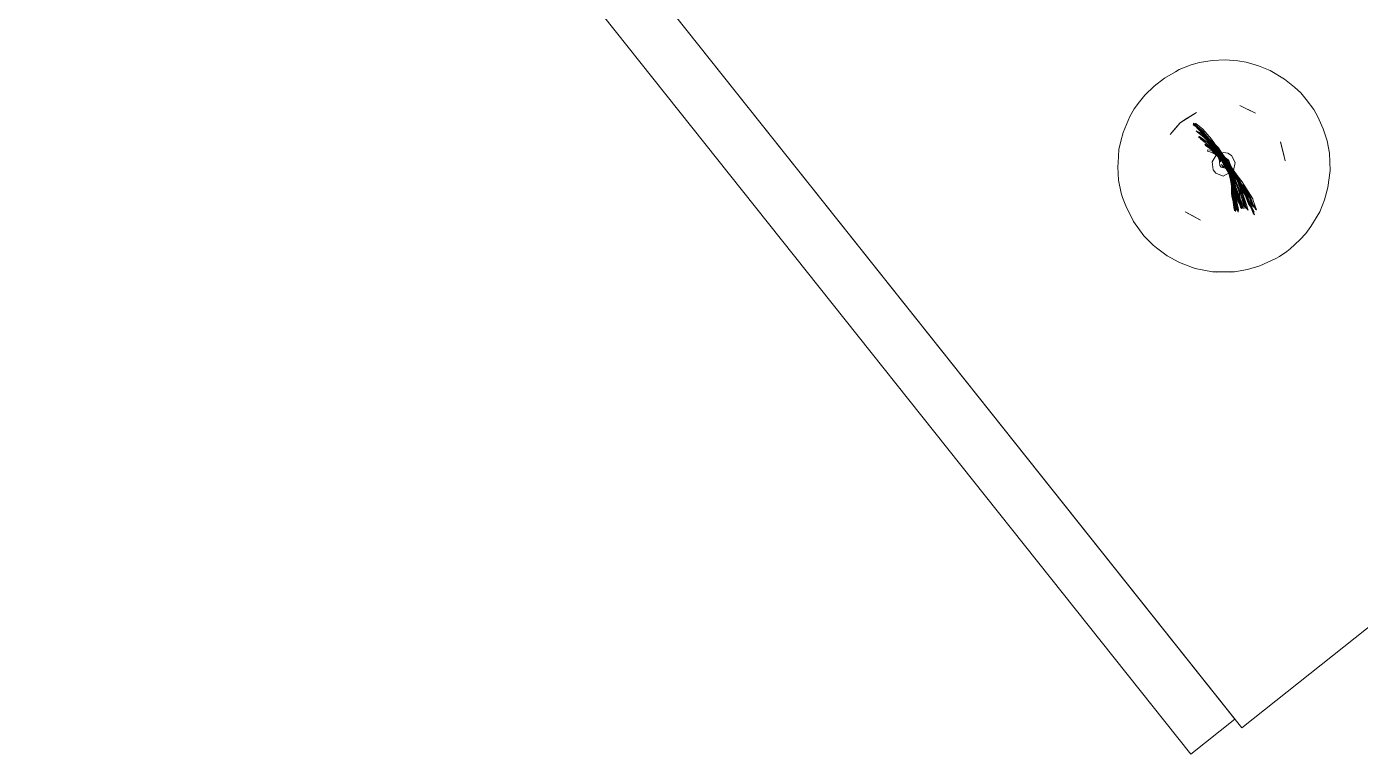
# Model space of a CAD drawing. Header units: millimetres. Extents: x 0 to 57242, y -59538 to 11130.
# Drawn here: x 16650.2 to 17004.8, y -1199.5 to -1006.1 of the extents above; entities that cross this region are included whole.
import ezdxf

# ---------------------------------------------------------------- set-up
doc = ezdxf.new("R2010")
doc.units = ezdxf.units.MM
doc.layers.add('G-IMPT', color=8, linetype='Continuous', lineweight=9)
doc.layers.add('I-FURN', color=30, linetype='Continuous', lineweight=9)

# ---------------------------------------------------------------- blocks, each defined once
blk = doc.blocks.new('LR1579_PANEL_TV_019_CH - LR1579_PANEL_TV_019_CH-837093-Level 0')
at = {"layer": 'G-IMPT'}
for p, q in [((872.18, -218.74), (867.96, -220.31)), ((872.18, -218.74), (875.47, -218)), ((877.69, -217.66), (875.47, -218)), ((877.69, -217.66), (879.93, -217.64)), ((879.93, -217.64), (883.32, -217.72)), ((883.32, -217.72), (885.56, -218.05)), ((888.83, -218.95), (885.56, -218.05)), ((888.83, -218.95), (892.01, -220.1)), ((865.04, -221.99), (862.26, -223.92)), ((865.04, -221.99), (867.96, -220.31)), ((895, -221.71), (892.01, -220.1)), ((895, -221.71), (898.66, -224.39)), ((860.61, -225.47), (858.27, -227.93)), ((860.61, -225.47), (862.26, -223.92)), ((898.66, -224.39), (901.84, -227.65)), ((856.28, -230.68), (858.27, -227.93)), ((874.39, -230.45), (870.25, -232.43)), ((874.39, -230.45), (872.03, -231.53)), ((884.55, -230.01), (887.12, -231.16)), ((884.55, -230.01), (889.25, -232.13)), ((901.84, -227.65), (903.88, -230.4)), ((905.57, -233.39), (903.88, -230.4)), ((854.64, -233.67), (853.75, -235.78)), ((856.28, -230.68), (854.64, -233.67)), ((872.03, -231.53), (870.25, -232.43)), ((887.12, -231.16), (889.25, -232.13)), ((907.19, -237.68), (905.57, -233.39)), ((852.74, -239.05), (853.75, -235.78)), ((852.58, -240.17), (852.12, -243.57)), ((852.58, -240.17), (852.74, -239.05)), ((907.19, -237.68), (907.8, -239.91)), ((907.8, -239.91), (908.14, -242.18)), ((851.99, -247.04), (852.12, -243.57)), ((863.93, -247.71), (864.47, -242.58)), ((864.04, -245.99), (864.47, -242.58)), ((868.39, -244.52), (866.26, -244.96)), ((866.59, -244.61), (866.57, -244.8)), ((866.7, -244.56), (866.59, -244.61)), ((866.59, -244.61), (867.31, -244.77)), ((866.59, -244.61), (867.33, -244.8)), ((869, -244.01), (866.7, -244.56)), ((868.39, -244.52), (867.3, -244.96)), ((869.8, -244.34), (867.33, -244.8)), ((868.39, -244.52), (869.05, -244.44)), ((868.39, -244.52), (872.13, -244.68)), ((868.67, -244.54), (869.8, -244.34)), ((872.73, -244.56), (868.67, -244.54)), ((869, -244.01), (872.57, -243.91)), ((869.05, -244.44), (873.49, -244.31)), ((869.18, -245.28), (871.48, -244.4)), ((872.61, -244.48), (870, -245.16)), ((870.67, -245.14), (871.86, -244.63)), ((871.09, -244.78), (871.25, -244.59)), ((871.25, -244.59), (872.34, -244.47)), ((871.31, -244.98), (875.61, -244.58)), ((871.32, -244.68), (872.81, -244.28)), ((871.47, -244.91), (872.42, -244.56)), ((871.48, -244.4), (872.42, -244.27)), ((871.52, -244.83), (872.61, -244.48)), ((873.22, -244.32), (871.86, -244.63)), ((873.54, -244.14), (872.34, -244.47)), ((874.04, -244.45), (872.37, -244.86)), ((872.37, -244.86), (872.42, -244.56)), ((875.51, -243.89), (872.42, -244.27)), ((876.37, -244.62), (872.43, -244.8)), ((873.6, -243.93), (872.57, -243.91)), ((875.02, -244.79), (872.65, -244.47)), ((872.65, -244.47), (874.65, -244.8)), ((872.73, -244.56), (875.02, -244.79)), ((873.1, -244.22), (872.81, -244.28)), ((872.85, -245.24), (874.81, -244.67)), ((874.04, -244.45), (873.07, -245.15)), ((876.59, -244.63), (873.07, -244.73)), ((876.24, -243.97), (873.1, -244.22)), ((873.22, -244.32), (873.54, -244.25)), ((874.04, -244.45), (873.29, -244.56)), ((877.3, -244.68), (873.29, -244.56)), ((873.3, -245.08), (877.85, -244.37)), ((873.49, -244.31), (876.91, -244.67)), ((876.78, -243.95), (873.54, -244.14)), ((873.54, -244.25), (876.99, -244.07)), ((873.6, -243.93), (874.78, -244.09)), ((876.31, -244.37), (873.79, -244.13)), ((873.79, -244.13), (875.98, -244.31)), ((878.32, -244.51), (874.04, -244.45)), ((877.9, -244.35), (874.78, -244.09)), ((878.21, -244.45), (874.81, -244.67)), ((874.99, -244.93), (878.73, -244.65)), ((877.78, -244.61), (875.23, -244.58)), ((875.23, -244.58), (876.91, -244.67)), ((875.41, -244.12), (875.62, -244.04)), ((875.41, -244.12), (875.47, -244.29)), ((875.47, -244.29), (876.89, -244.55)), ((875.51, -243.89), (877.75, -244.11)), ((876.56, -244.44), (875.58, -244.22)), ((875.61, -244.58), (877.83, -244.88)), ((876.89, -244.55), (875.62, -244.04)), ((877, -244.24), (875.62, -244.04)), ((875.62, -244.04), (876.25, -244.16)), ((876.31, -244.37), (875.98, -244.31)), ((876.02, -244.33), (877.27, -244.3)), ((876.02, -244.33), (878.25, -244.49)), ((876.65, -244.22), (876.06, -244.18)), ((876.94, -244.47), (876.06, -244.18)), ((876.94, -244.47), (876.06, -244.18)), ((876.55, -244.2), (876.06, -244.18)), ((876.2, -244.76), (878.73, -244.58)), ((877.62, -244.11), (876.24, -243.97)), ((876.37, -244.62), (878.2, -244.93)), ((877.27, -244.14), (876.55, -244.2)), ((876.65, -244.22), (876.55, -244.2)), ((876.94, -244.47), (876.55, -244.2)), ((877.49, -244.33), (876.56, -244.44)), ((876.59, -244.63), (878.12, -244.92)), ((876.63, -245.53), (877.36, -243.51)), ((876.65, -244.22), (877.61, -244.49)), ((876.65, -244.22), (877.12, -244.39)), ((878.36, -244.23), (876.78, -243.95)), ((877.85, -244.37), (876.83, -244.11)), ((876.83, -244.11), (878.69, -244.69)), ((877.49, -244.33), (876.88, -244.39)), ((876.88, -244.39), (878.09, -244.54)), ((876.89, -244.55), (877, -244.24)), ((876.89, -244.55), (879.76, -244.97)), ((876.91, -244.31), (877.9, -244.28)), ((876.91, -244.31), (877.53, -244.55)), ((877.65, -244.59), (876.94, -244.47)), ((876.94, -244.47), (877.92, -244.69)), ((876.94, -244.47), (877.92, -244.69)), ((878.2, -244.22), (876.99, -244.07)), ((878.25, -244.15), (877, -244.24)), ((880.07, -244.67), (877.04, -245.09)), ((878.33, -244.31), (877.11, -244.48)), ((877.11, -244.48), (877.83, -244.54)), ((877.27, -244.14), (878.14, -244.29)), ((878.25, -244.49), (877.27, -244.3)), ((877.3, -244.68), (878.57, -245.01)), ((877.36, -243.51), (878.2, -242.81)), ((878.38, -244.46), (877.37, -244.19)), ((878.33, -244.31), (877.41, -244.4)), ((878.38, -244.46), (877.41, -244.4)), ((878.09, -244.54), (877.41, -244.4)), ((877.41, -244.4), (877.83, -244.54)), ((877.49, -244.33), (878.38, -244.46)), ((878.31, -244.77), (877.53, -244.55)), ((878.14, -244.29), (877.61, -244.49)), ((879.17, -244.31), (877.61, -244.49)), ((878.69, -244.32), (877.61, -244.49)), ((878.45, -244.12), (877.62, -244.11)), ((877.65, -244.59), (878.14, -244.29)), ((877.65, -244.59), (878.33, -244.31)), ((878.93, -244.64), (877.65, -244.59)), ((877.75, -244.11), (878.8, -244.05)), ((878.91, -244.26), (877.78, -244.61)), ((878.33, -244.31), (877.83, -244.54)), ((878.33, -244.31), (877.83, -244.54)), ((879.26, -244.83), (877.83, -244.54)), ((879.86, -244.73), (877.83, -244.54)), ((877.85, -244.37), (878.91, -244.32)), ((877.85, -244.37), (878.69, -244.69)), ((877.9, -244.35), (879.42, -243.93)), ((877.9, -244.28), (878.69, -244.32)), ((877.92, -244.69), (878.5, -244.18)), ((879.17, -244.31), (877.92, -244.69)), ((878.38, -244.46), (877.92, -244.69)), ((877.98, -244.68), (879.44, -244.4)), ((877.98, -244.68), (879.4, -244.54)), ((879.58, -243.85), (878.11, -244.27)), ((879.12, -243.95), (878.11, -244.27)), ((878.93, -244.64), (878.14, -244.29)), ((879.17, -244.31), (878.14, -244.29)), ((878.14, -244.29), (878.92, -244.72)), ((878.14, -244.29), (879.29, -244.59)), ((878.14, -244.29), (878.69, -244.32)), ((878.14, -244.29), (881.2, -245.52)), ((878.14, -244.29), (878.33, -244.31)), ((880.34, -245.35), (878.14, -244.64)), ((878.14, -244.64), (879.76, -244.97)), ((878.2, -242.81), (879.22, -242.44)), ((878.69, -244.2), (878.2, -244.22)), ((879.65, -244.39), (878.21, -244.45)), ((880.64, -244.82), (878.25, -244.15)), ((878.25, -244.49), (878.82, -244.37)), ((878.91, -244.84), (878.25, -244.49)), ((878.31, -244.77), (879.29, -244.59)), ((878.32, -244.51), (879.4, -244.54)), ((878.32, -244.51), (879.14, -244.64)), ((878.33, -244.31), (879.86, -244.73)), ((878.33, -244.31), (880.46, -244.86)), ((879.74, -244.05), (878.36, -244.23)), ((880.18, -244.73), (878.38, -244.46)), ((878.38, -244.46), (880.46, -244.86)), ((879.58, -243.85), (878.45, -244.12)), ((879.17, -244.31), (878.5, -244.18)), ((879.57, -244.12), (878.51, -244.58)), ((878.51, -244.58), (878.55, -245.53)), ((878.54, -244.81), (879.44, -244.4)), ((878.58, -244.8), (878.79, -244.25)), ((878.65, -244.58), (878.58, -244.8)), ((879.42, -243.93), (878.62, -244.57)), ((879.12, -243.95), (878.62, -244.57)), ((878.65, -244.58), (878.76, -245.03)), ((879.74, -244.05), (878.66, -244.37)), ((878.66, -244.37), (878.94, -244.94)), ((880.04, -244.94), (878.67, -244.53)), ((878.69, -244.2), (879.46, -244)), ((879.4, -244.24), (878.69, -244.69)), ((879.17, -244.46), (878.69, -244.32)), ((879.03, -244.44), (878.69, -244.69)), ((878.7, -244.9), (878.77, -244.43)), ((878.71, -244.79), (879.12, -243.95)), ((878.71, -244.79), (878.77, -244.43)), ((878.73, -244.58), (879.91, -244.51)), ((878.73, -244.65), (879.6, -244.98)), ((879.58, -243.85), (878.79, -244.25)), ((879.58, -243.85), (878.8, -244.05)), ((878.81, -245.02), (879.14, -244.64)), ((878.91, -244.84), (878.82, -244.37)), ((879.57, -244.12), (878.91, -244.26)), ((879.4, -244.24), (878.91, -244.32)), ((879.03, -244.44), (878.91, -244.97)), ((879.58, -243.83), (879.12, -243.95)), ((879.4, -244.54), (879.14, -244.64)), ((879.19, -245.06), (879.14, -244.64)), ((881.07, -245.08), (879.17, -244.31)), ((881.07, -245.08), (879.17, -244.31)), ((879.17, -244.31), (880.54, -245.08)), ((879.17, -244.31), (880.03, -244.91)), ((880.86, -245.17), (879.17, -244.46)), ((881.4, -245.25), (879.17, -244.46)), ((879.17, -244.46), (880.21, -244.84)), ((881.33, -242.81), (879.22, -242.44)), ((880.47, -244.37), (879.4, -244.54)), ((879.57, -244.12), (880.63, -244.56)), ((879.57, -244.12), (880.17, -244.27)), ((879.58, -243.83), (879.92, -243.87)), ((879.58, -243.83), (879.94, -243.9)), ((879.58, -243.83), (881.05, -244.3)), ((880.47, -244.41), (879.6, -244.98)), ((880.47, -244.37), (879.65, -244.39)), ((879.65, -244.39), (881.08, -244.55)), ((879.65, -244.39), (880.47, -244.41)), ((880.01, -243.87), (879.7, -243.91)), ((880.21, -243.98), (879.7, -243.91)), ((880.47, -244.41), (879.91, -244.51)), ((880.21, -243.98), (879.92, -243.87)), ((880.93, -244.93), (879.92, -243.87)), ((879.92, -243.87), (881.05, -244.3)), ((880.38, -244.02), (879.94, -243.9)), ((879.94, -243.9), (881.15, -244.3)), ((879.94, -243.9), (880.89, -244.43)), ((880.01, -243.87), (880.5, -244.07)), ((880.07, -244.67), (880.32, -244.73)), ((881.58, -244.69), (880.17, -244.27)), ((880.19, -244.08), (881.28, -244.4)), ((880.19, -244.08), (880.62, -244.57)), ((880.95, -244.45), (880.26, -244.07)), ((881.36, -244.65), (880.26, -244.07)), ((880.26, -244.07), (881.35, -244.96)), ((880.26, -244.07), (881.22, -244.46)), ((880.86, -244.51), (880.32, -244.73)), ((881.92, -244.46), (880.38, -244.02)), ((881.75, -244.81), (880.47, -244.37)), ((880.47, -244.37), (881.08, -244.55)), ((881.08, -244.55), (880.47, -244.41)), ((880.5, -244.07), (881.22, -244.41)), ((880.5, -244.07), (881.56, -244.49)), ((880.5, -244.07), (881.11, -244.67)), ((880.52, -245.09), (880.57, -244.4)), ((880.57, -244.4), (880.93, -244.93)), ((880.57, -244.72), (880.86, -244.51)), ((880.69, -245.04), (880.62, -244.57)), ((880.63, -244.56), (880.67, -245.56)), ((880.86, -244.51), (881.33, -244.67)), ((880.86, -244.51), (881.21, -244.61)), ((880.9, -245.04), (880.89, -244.43)), ((881.75, -244.81), (880.95, -244.45)), ((880.95, -244.45), (881.47, -244.66)), ((880.95, -244.45), (881.51, -244.93)), ((881.36, -244.65), (881.02, -245.37)), ((881.75, -244.81), (881.08, -244.55)), ((881.08, -244.55), (882.14, -245.03)), ((881.08, -244.55), (881.66, -245.14)), ((881.11, -244.67), (881.12, -245.22)), ((881.15, -244.3), (882.59, -244.5)), ((881.56, -244.69), (881.16, -244.56)), ((881.18, -244.69), (881.16, -244.56)), ((881.58, -244.77), (881.21, -244.61)), ((881.33, -244.67), (881.21, -244.61)), ((881.89, -245.01), (881.21, -244.61)), ((881.22, -244.41), (882.32, -244.73)), ((881.22, -244.46), (882.14, -244.78)), ((881.28, -244.4), (882.41, -244.53)), ((882.71, -244.46), (881.33, -242.81)), ((881.33, -244.67), (883.21, -245.53)), ((881.33, -244.67), (881.69, -245.09)), ((884.62, -245.03), (881.42, -244.43)), ((881.92, -244.46), (881.42, -244.43)), ((881.42, -244.43), (884.06, -244.51)), ((881.42, -244.43), (884.31, -244.76)), ((881.47, -244.66), (883.7, -245.6)), ((884.77, -244.61), (881.54, -244.41)), ((882.59, -244.5), (881.54, -244.41)), ((881.58, -244.69), (886.36, -244.55)), ((882.71, -244.46), (882.16, -247.54)), ((882.41, -244.53), (885.92, -244.55)), ((885.5, -244.9), (884.06, -244.51)), ((889.4, -245.57), (884.77, -244.61)), ((886.63, -244.57), (885.92, -244.55)), ((886.36, -244.55), (891.8, -245.19)), ((891.07, -245.35), (886.63, -244.57)), ((908.4, -245.66), (908.14, -242.18)), ((852.35, -250.48), (851.99, -247.04)), ((863.93, -247.71), (864.04, -245.99)), ((863.93, -247.71), (864.29, -249.69)), ((863.93, -247.71), (864.7, -251.71)), ((866.26, -244.96), (866.48, -245.15)), ((867.96, -244.83), (866.48, -245.15)), ((869.06, -244.91), (866.48, -245.15)), ((866.48, -245.15), (866.53, -245.28)), ((867.96, -244.83), (866.53, -245.28)), ((867.31, -244.77), (866.57, -244.8)), ((872.13, -244.68), (867.3, -244.96)), ((868.27, -245.69), (869.18, -245.28)), ((868.27, -245.69), (868.8, -245.65)), ((870.42, -245.25), (868.8, -245.65)), ((873.09, -245.01), (869.06, -244.91)), ((870.73, -245.69), (869.89, -246.01)), ((870.73, -245.69), (869.89, -246.01)), ((869.95, -246.2), (869.89, -246.01)), ((869.95, -246.2), (869.89, -246.01)), ((870.73, -245.69), (869.95, -246.2)), ((870.56, -246.05), (869.95, -246.2)), ((871.32, -244.68), (870, -245.16)), ((870, -245.16), (872.95, -244.77)), ((872.43, -244.8), (870, -245.16)), ((871.52, -244.83), (870, -245.16)), ((870, -245.16), (871.4, -245.01)), ((870.09, -245.27), (870, -245.16)), ((870.09, -245.27), (870.6, -245.16)), ((872.05, -244.85), (870.42, -245.25)), ((871.34, -245.8), (870.44, -246.07)), ((870.72, -246.11), (870.44, -246.07)), ((870.56, -246.05), (872.03, -245.77)), ((870.6, -245.16), (871.52, -244.83)), ((870.67, -245.14), (870.74, -245.19)), ((871.71, -245.49), (870.72, -246.11)), ((872.69, -245.63), (870.72, -246.11)), ((871.34, -245.8), (870.72, -246.11)), ((873.3, -245.08), (870.73, -245.69)), ((871.9, -245.04), (870.74, -245.19)), ((871.08, -245.96), (871.47, -245.68)), ((871.08, -245.96), (872.32, -245.77)), ((871.21, -244.78), (871.09, -244.78)), ((871.21, -244.78), (871.09, -244.78)), ((871.09, -244.78), (871.47, -244.91)), ((871.09, -244.78), (871.47, -244.91)), ((871.09, -244.78), (871.47, -244.91)), ((871.21, -244.78), (871.47, -244.91)), ((871.21, -244.78), (871.47, -244.91)), ((871.31, -244.98), (872.05, -244.85)), ((872.43, -244.8), (871.4, -245.01)), ((871.47, -244.91), (872.37, -244.86)), ((871.47, -244.91), (872.37, -244.86)), ((871.47, -245.68), (872.6, -245.24)), ((871.71, -245.49), (872.13, -245.32)), ((871.9, -245.04), (873.8, -244.7)), ((873.67, -245.49), (872.03, -245.77)), ((872.32, -245.77), (874.55, -245.26)), ((872.43, -244.8), (872.95, -244.77)), ((872.47, -246.1), (873.72, -245.4)), ((873.63, -245.72), (872.47, -246.1)), ((873.01, -246.15), (872.47, -246.1)), ((872.6, -245.24), (873.57, -245.19)), ((874.38, -245.26), (872.69, -245.63)), ((872.85, -245.24), (873.57, -245.19)), ((873.01, -246.15), (874.78, -245.6)), ((873.63, -245.72), (873.01, -246.15)), ((873.07, -244.73), (873.8, -244.7)), ((873.07, -245.15), (873.47, -245)), ((876.98, -245.42), (873.09, -245.01)), ((874.31, -245.7), (873.35, -245.85)), ((873.35, -245.85), (873.63, -245.72)), ((874.68, -245.25), (873.39, -245.45)), ((874.55, -245.26), (873.39, -245.45)), ((873.63, -245.72), (875.12, -245.41)), ((879.24, -245.19), (873.67, -245.49)), ((873.72, -245.4), (874.88, -244.98)), ((874.68, -245.94), (874.16, -246.38)), ((874.16, -246.38), (874.36, -246.67)), ((874.31, -245.7), (875.12, -245.41)), ((875.23, -246.1), (874.36, -246.67)), ((879.19, -245.06), (874.38, -245.26)), ((875.86, -245.74), (874.62, -246.49)), ((875.23, -246.1), (874.62, -246.49)), ((877.27, -245.14), (874.65, -244.8)), ((879.07, -245.08), (874.68, -245.25)), ((874.68, -245.94), (875.13, -245.66)), ((875.93, -245.31), (874.78, -245.6)), ((875.43, -244.85), (874.88, -244.98)), ((874.99, -244.93), (879.6, -244.98)), ((875.02, -244.79), (877.27, -245.14)), ((875.02, -244.79), (877.39, -245.18)), ((875.83, -245.43), (875.13, -245.66)), ((875.83, -245.43), (875.13, -245.66)), ((876.71, -245.45), (875.13, -245.66)), ((876.71, -245.45), (875.23, -246.1)), ((875.23, -246.1), (875.86, -245.74)), ((876.2, -244.76), (875.43, -244.85)), ((877.04, -245.09), (875.83, -245.43)), ((875.83, -245.43), (876.71, -245.45)), ((875.93, -245.31), (879.48, -245.07)), ((877.36, -247.54), (876.63, -245.53)), ((876.71, -245.45), (879.49, -245.08)), ((876.71, -245.45), (878.37, -245.09)), ((879.72, -245.21), (876.71, -245.45)), ((876.98, -245.42), (878.71, -245.82)), ((877.36, -247.54), (879.22, -248.62)), ((878.25, -245.45), (877.39, -245.18)), ((878.53, -245.2), (877.83, -244.88)), ((877.9, -245.57), (879.36, -246.52)), ((877.9, -245.57), (878.71, -245.82)), ((878.92, -244.72), (877.92, -244.69)), ((879.24, -245.19), (878.09, -244.99)), ((878.09, -244.99), (879.06, -245.19)), ((879.46, -245.48), (878.12, -244.92)), ((878.2, -244.93), (879.43, -245.45)), ((878.2, -244.93), (878.97, -245.1)), ((878.2, -244.93), (878.86, -245.2)), ((878.71, -245.82), (878.25, -245.45)), ((879.07, -245.08), (878.35, -244.82)), ((878.35, -244.82), (878.81, -245.02)), ((878.37, -245.09), (879.49, -245.08)), ((879.34, -245.5), (878.53, -245.2)), ((878.53, -245.2), (879.74, -245.52)), ((878.53, -245.2), (879.36, -245.43)), ((879.19, -245.06), (878.54, -244.81)), ((878.71, -245.82), (878.55, -245.53)), ((879.43, -245.42), (878.57, -245.01)), ((878.7, -244.9), (878.71, -244.79)), ((879.34, -245.5), (878.7, -244.9)), ((878.7, -244.9), (878.88, -245.26)), ((878.88, -245.26), (878.71, -244.79)), ((878.76, -245.03), (879.36, -245.43)), ((879.19, -245.06), (878.81, -245.02)), ((879.93, -245.49), (878.81, -245.02)), ((878.84, -245.06), (879.48, -245.07)), ((878.84, -245.06), (879.78, -245.36)), ((879.46, -245.48), (878.85, -245.13)), ((879.43, -245.45), (878.85, -245.13)), ((879.36, -245.43), (878.86, -245.2)), ((879.46, -245.48), (878.91, -244.84)), ((879.43, -245.42), (878.91, -244.97)), ((878.92, -244.72), (880.74, -245.35)), ((879.43, -245.42), (878.94, -244.94)), ((879.7, -245.13), (878.97, -245.1)), ((879.06, -245.19), (879.43, -245.42)), ((879.19, -245.06), (879.93, -245.49)), ((879.26, -244.83), (880.31, -245.17)), ((880.15, -245.6), (879.34, -245.39)), ((879.34, -245.39), (879.43, -245.42)), ((879.73, -245.13), (879.36, -245.43)), ((879.36, -245.43), (879.41, -245.41)), ((879.74, -245.52), (879.36, -245.43)), ((880.01, -246.49), (879.36, -246.52)), ((880.15, -245.6), (879.43, -245.42)), ((880.15, -245.6), (879.46, -245.48)), ((880.26, -245.02), (879.49, -245.08)), ((880.19, -245.31), (879.49, -245.08)), ((879.49, -245.97), (879.86, -246.06)), ((879.49, -245.97), (880.28, -246.12)), ((879.93, -245.49), (879.6, -244.98)), ((879.7, -245.13), (879.86, -245.14)), ((880.26, -245.02), (879.72, -245.21)), ((880.47, -245.33), (879.74, -245.52)), ((880.16, -245.52), (879.74, -245.52)), ((879.93, -245.49), (879.78, -245.36)), ((879.8, -245.7), (880.69, -245.04)), ((879.8, -245.7), (880.44, -245.53)), ((880.19, -245.22), (879.86, -245.14)), ((879.86, -246.06), (880.67, -245.56)), ((879.86, -246.06), (880.66, -245.62)), ((879.86, -246.06), (880.28, -246.12)), ((880.01, -246.49), (880.52, -246.09)), ((880.54, -245.08), (880.03, -244.91)), ((880.04, -244.94), (880.74, -245.35)), ((880.04, -244.94), (880.31, -245.17)), ((881.07, -245.08), (880.05, -244.68)), ((880.87, -244.98), (880.05, -244.68)), ((880.52, -245.09), (880.15, -245.49)), ((880.19, -245.22), (880.15, -245.49)), ((880.15, -245.49), (880.47, -245.33)), ((881.24, -245.46), (880.15, -245.6)), ((880.44, -245.57), (880.15, -245.6)), ((880.61, -245.67), (880.15, -245.6)), ((880.16, -245.52), (880.67, -244.97)), ((880.16, -245.52), (881.18, -245.21)), ((880.16, -245.52), (880.47, -245.33)), ((880.18, -244.73), (880.87, -244.98)), ((881.18, -245.21), (880.19, -245.22)), ((880.42, -245.54), (880.19, -245.22)), ((880.42, -245.55), (880.19, -245.31)), ((880.86, -245.17), (880.21, -244.84)), ((880.24, -245.58), (881.12, -245.22)), ((880.42, -245.54), (880.24, -245.58)), ((880.64, -244.82), (880.26, -245.02)), ((880.26, -245.02), (880.72, -245.55)), ((880.28, -246.12), (881.71, -245.48)), ((880.28, -246.12), (880.88, -245.79)), ((880.9, -245.04), (880.29, -245.49)), ((880.29, -245.49), (881.87, -245.22)), ((880.87, -244.98), (880.31, -245.17)), ((880.9, -245.54), (880.31, -245.17)), ((880.31, -248.62), (882.16, -247.54)), ((880.31, -248.62), (882.16, -247.54)), ((880.34, -245.35), (880.72, -245.55)), ((880.57, -244.72), (880.38, -245.31)), ((880.38, -245.31), (880.42, -245.55)), ((881.79, -245.34), (880.42, -245.54)), ((881.23, -245.29), (880.44, -245.53)), ((880.44, -245.57), (881.02, -245.37)), ((880.44, -245.57), (881.91, -245.38)), ((880.44, -245.57), (881.24, -245.46)), ((880.47, -245.33), (880.67, -244.97)), ((880.52, -246.09), (880.88, -245.79)), ((880.54, -245.08), (881.2, -245.52)), ((881.46, -244.94), (880.55, -245.21)), ((880.9, -245.54), (880.55, -245.21)), ((881.04, -245.51), (880.55, -245.62)), ((881.48, -245.53), (880.55, -245.62)), ((880.61, -245.67), (881.66, -245.14)), ((880.61, -245.67), (881.02, -245.6)), ((880.61, -245.67), (881.38, -245.62)), ((880.61, -245.67), (880.93, -245.63)), ((880.61, -245.67), (881, -245.76)), ((880.66, -245.62), (881.78, -245.26)), ((881.32, -245.77), (880.72, -245.55)), ((881.48, -245.81), (880.72, -245.55)), ((880.9, -245.54), (880.74, -245.35)), ((880.86, -245.17), (881.4, -245.25)), ((880.86, -245.17), (881.2, -245.52)), ((881.46, -244.94), (880.87, -244.98)), ((880.93, -245.63), (881.59, -245.37)), ((880.93, -245.63), (881.71, -245.57)), ((880.93, -245.63), (881.02, -245.6)), ((881.6, -245.6), (881, -245.76)), ((881, -245.76), (881.61, -245.64)), ((881, -245.76), (881.48, -245.81)), ((881.35, -244.96), (881.04, -245.51)), ((882.42, -245.68), (881.04, -245.51)), ((881.04, -245.51), (881.48, -245.53)), ((881.07, -245.08), (881.2, -245.52)), ((881.74, -245.75), (881.17, -245.59)), ((882.37, -245.89), (881.17, -245.59)), ((881.4, -245.25), (881.2, -245.52)), ((882.44, -245.53), (881.2, -245.52)), ((882.42, -245.74), (881.2, -245.52)), ((884.04, -245.21), (881.23, -245.29)), ((881.24, -245.46), (881.41, -245.19)), ((881.24, -245.46), (884.33, -245.64)), ((881.32, -245.77), (882.39, -245.5)), ((881.43, -245.78), (881.32, -245.77)), ((883.33, -246), (881.32, -245.77)), ((882.38, -245.77), (881.32, -245.77)), ((881.32, -245.77), (881.48, -245.81)), ((883.56, -246.05), (881.38, -245.62)), ((881.4, -245.25), (882.42, -245.74)), ((882.37, -245.89), (881.43, -245.78)), ((881.48, -245.81), (881.89, -245.63)), ((881.48, -245.81), (881.71, -245.72)), ((882.93, -245.98), (881.48, -245.81)), ((881.59, -245.37), (881.51, -244.93)), ((883.54, -245.51), (881.56, -244.69)), ((888.56, -245.19), (881.57, -245.51)), ((881.57, -245.51), (881.71, -245.48)), ((882.21, -245.13), (881.58, -244.77)), ((881.58, -244.77), (881.91, -245.02)), ((881.58, -244.77), (882.17, -245.06)), ((881.58, -244.77), (881.93, -245.07)), ((881.58, -244.77), (881.89, -245.01)), ((881.6, -245.6), (882.08, -245.58)), ((886.2, -245.15), (881.61, -245.28)), ((881.61, -245.28), (881.78, -245.26)), ((882.28, -245.64), (881.61, -245.64)), ((882.22, -245.26), (881.67, -244.96)), ((881.67, -244.96), (882.38, -245.77)), ((881.69, -245.09), (881.71, -245.72)), ((882.25, -245.64), (881.71, -245.57)), ((882.08, -245.58), (881.71, -245.72)), ((882.08, -245.58), (881.71, -245.72)), ((881.74, -245.75), (882.37, -245.89)), ((881.75, -244.81), (883.09, -245.45)), ((881.79, -245.34), (883.56, -245.4)), ((885.43, -245.18), (881.87, -245.22)), ((881.89, -245.63), (881.89, -245.01)), ((881.93, -245.07), (881.89, -245.01)), ((881.89, -245.63), (882.43, -245.52)), ((881.89, -245.63), (882.08, -245.58)), ((882.06, -245.59), (881.89, -245.63)), ((881.89, -245.63), (884.45, -246.79)), ((881.91, -245.02), (881.96, -245.63)), ((881.91, -245.38), (886.57, -246.11)), ((882.39, -245.5), (881.96, -245.63)), ((884.05, -245.41), (881.99, -245.16)), ((881.99, -245.16), (885.05, -245.38)), ((885.43, -245.18), (882.04, -245.12)), ((884.06, -245.25), (882.04, -245.12)), ((882.06, -245.59), (882.43, -245.52)), ((882.28, -245.64), (882.08, -245.58)), ((882.86, -245.89), (882.08, -245.58)), ((884.07, -245.03), (882.14, -244.78)), ((883.45, -245.62), (882.14, -245.03)), ((883.2, -245.61), (882.17, -245.06)), ((882.21, -245.13), (883.14, -245.6)), ((882.22, -245.26), (882.35, -245.33)), ((886.06, -247.43), (882.25, -245.64)), ((882.28, -245.64), (886.55, -248.01)), ((882.28, -245.64), (882.86, -245.89)), ((882.28, -245.64), (886.34, -247.72)), ((882.28, -245.64), (883.56, -246.05)), ((882.32, -244.73), (884.55, -245)), ((882.64, -245.88), (882.35, -245.33)), ((882.73, -245.53), (882.35, -245.33)), ((882.46, -245.41), (882.35, -245.33)), ((882.37, -245.89), (882.64, -245.88)), ((882.43, -245.9), (882.37, -245.89)), ((882.37, -245.89), (883.47, -246.1)), ((883.33, -246), (882.38, -245.77)), ((882.38, -245.77), (882.43, -245.82)), ((886.16, -247.28), (882.42, -245.68)), ((884.97, -246.44), (882.42, -245.74)), ((882.95, -246.08), (882.42, -245.74)), ((882.95, -246.08), (882.42, -245.74)), ((882.43, -245.9), (882.73, -245.53)), ((882.43, -245.9), (882.73, -245.77)), ((883.47, -246.1), (882.43, -245.82)), ((883.33, -246), (882.43, -245.82)), ((882.43, -245.82), (882.76, -245.91)), ((882.43, -245.82), (883.76, -245.99)), ((882.43, -245.82), (884.17, -245.91)), ((882.43, -245.9), (882.64, -245.88)), ((882.43, -245.9), (883.85, -246.32)), ((882.43, -245.9), (883.36, -246.05)), ((882.44, -245.53), (882.95, -246.08)), ((882.44, -245.53), (885, -246.69)), ((882.44, -245.53), (882.73, -245.77)), ((883.47, -246.1), (882.46, -245.41)), ((884.45, -246.79), (882.47, -245.23)), ((882.47, -245.23), (883.81, -246.34)), ((882.64, -245.88), (883.47, -246.1)), ((882.64, -245.88), (885.18, -246.32)), ((882.64, -245.88), (885.03, -246.65)), ((882.73, -245.53), (883.49, -245.79)), ((882.73, -245.53), (884.79, -246.19)), ((882.73, -245.77), (883.85, -246.32)), ((882.73, -245.77), (883.36, -246.05)), ((882.86, -245.89), (884.47, -246.47)), ((882.86, -245.89), (886.2, -247.85)), ((882.86, -245.89), (884.45, -246.79)), ((882.86, -245.89), (883.98, -246.03)), ((882.91, -245.75), (885, -246.69)), ((882.91, -245.75), (885.55, -247.09)), ((882.91, -245.75), (884.66, -246.19)), ((882.93, -245.98), (884.97, -247.09)), ((882.95, -245.51), (885.19, -246.09)), ((882.95, -245.51), (883.14, -245.6)), ((884.97, -246.44), (882.95, -246.08)), ((882.95, -246.08), (884.41, -246.55)), ((882.95, -246.08), (884, -246.25)), ((884.67, -246.37), (883.07, -245.89)), ((886.42, -247.04), (883.07, -245.89)), ((883.92, -245.88), (883.09, -245.45)), ((886.54, -246.75), (883.14, -245.6)), ((885.04, -246.12), (883.14, -245.6)), ((883.21, -245.53), (884.68, -246.33)), ((883.33, -246), (886.97, -247.15)), ((884.77, -246.36), (883.45, -245.62)), ((883.47, -246.1), (884.72, -246.36)), ((883.47, -246.1), (885.18, -246.32)), ((883.47, -246.1), (885.18, -246.32)), ((883.47, -246.1), (885.83, -246.84)), ((883.49, -245.79), (884.79, -246.19)), ((883.54, -245.51), (886.87, -247.16)), ((884.05, -245.41), (883.56, -245.4)), ((885.21, -246.39), (883.7, -245.6)), ((885.18, -246.32), (883.76, -245.99)), ((885.18, -246.32), (883.76, -245.99)), ((883.76, -245.99), (885.98, -246.64)), ((884.45, -246.79), (883.81, -246.34)), ((883.82, -245.54), (884.33, -245.64)), ((883.82, -245.54), (885.29, -245.93)), ((883.85, -246.32), (886.33, -247.45)), ((887.79, -249.13), (883.9, -246.21)), ((883.9, -246.21), (886.23, -247.6)), ((886.09, -247.07), (883.92, -245.88)), ((884.79, -245.03), (883.97, -244.81)), ((885.05, -245.38), (883.97, -244.81)), ((886.66, -245.6), (883.97, -244.81)), ((884.47, -246.47), (883.98, -246.03)), ((884.97, -246.44), (884, -246.25)), ((884.04, -245.21), (886.97, -245.43)), ((884.05, -245.41), (888.82, -246.8)), ((886.57, -246.11), (884.05, -245.57)), ((888.56, -246.83), (884.05, -245.57)), ((888.59, -245.96), (884.06, -245.25)), ((884.07, -245.03), (885.84, -245.5)), ((885.19, -246.09), (884.17, -245.91)), ((884.31, -244.76), (889.95, -245.69)), ((884.33, -245.64), (885.29, -245.93)), ((884.33, -245.64), (888.31, -246.95)), ((884.41, -246.55), (885.33, -247.03)), ((886.97, -245.43), (884.45, -245.2)), ((886.6, -245.61), (884.45, -245.2)), ((884.55, -245), (885.21, -245.2)), ((891.63, -246.54), (884.62, -245.03)), ((884.62, -245.03), (889.3, -245.99)), ((884.62, -245.03), (890.46, -245.92)), ((886.33, -247.45), (884.66, -246.19)), ((884.67, -246.37), (886.54, -246.75)), ((886.41, -247.6), (884.68, -246.33)), ((885.91, -247.19), (884.68, -246.33)), ((884.68, -246.33), (886.33, -247.48)), ((884.72, -246.36), (886.38, -247.04)), ((885.84, -247), (884.77, -246.36)), ((884.79, -245.03), (888.78, -246.22)), ((886.2, -246.91), (884.79, -246.19)), ((885.18, -246.32), (884.79, -246.19)), ((886.38, -247.04), (884.79, -246.19)), ((887.28, -247.24), (884.79, -246.19)), ((886.34, -247.72), (884.84, -246.73)), ((884.84, -246.73), (886.86, -248.4)), ((884.97, -247.09), (885.94, -247.69)), ((885, -246.69), (885.56, -246.97)), ((885, -246.69), (887.38, -247.68)), ((885.03, -246.65), (886.3, -247.34)), ((886.54, -246.75), (885.04, -246.12)), ((885.05, -245.38), (888.78, -246.22)), ((885.18, -246.32), (886.38, -247.04)), ((885.18, -246.32), (886.38, -247.04)), ((885.18, -246.32), (885.98, -246.64)), ((885.18, -246.32), (885.98, -246.64)), ((885.19, -246.09), (886.54, -246.75)), ((888.21, -246.14), (885.21, -245.2)), ((885.21, -246.39), (886.39, -247.03)), ((885.33, -247.03), (885.98, -247.41)), ((889.43, -245.62), (885.5, -244.9)), ((886.33, -247.45), (885.55, -247.09)), ((886.31, -247.34), (885.56, -246.97)), ((885.56, -246.97), (886.3, -247.34)), ((885.56, -246.97), (887.06, -247.38)), ((885.8, -247.06), (886.35, -247.25)), ((885.8, -247.06), (886.33, -247.45)), ((885.8, -247.06), (887.3, -247.44)), ((885.8, -247.06), (888.06, -247.6)), ((885.83, -246.84), (886.95, -247.47)), ((885.84, -245.5), (887.92, -246.23)), ((885.84, -247), (887.56, -248.43)), ((885.84, -247), (886.53, -247.45)), ((885.84, -247), (886.88, -248.13)), ((887.6, -248.45), (885.91, -246.81)), ((885.91, -246.81), (887.51, -248.03)), ((886.41, -247.6), (885.91, -247.19)), ((887.1, -248.7), (885.94, -247.69)), ((885.98, -246.64), (887.02, -247.2)), ((888.09, -248.05), (885.98, -247.41)), ((886.06, -247.43), (887.6, -248.45)), ((886.06, -247.43), (887.05, -248.23)), ((886.09, -247.07), (887.83, -248.54)), ((889.79, -249.18), (886.1, -246.98)), ((886.1, -246.98), (888.09, -248.19)), ((886.76, -247.78), (886.11, -247.27)), ((886.16, -247.28), (887.56, -248.35)), ((890.65, -245.64), (886.2, -245.15)), ((888.67, -247.77), (886.2, -246.91)), ((886.2, -247.85), (887.47, -248.88)), ((888.21, -246.14), (886.21, -245.64)), ((887.11, -245.86), (886.21, -245.64)), ((887.79, -249.13), (886.23, -247.6)), ((888.24, -247.88), (886.3, -247.34)), ((888.83, -248.13), (886.3, -247.34)), ((888.24, -247.88), (886.31, -247.34)), ((888.56, -245.19), (886.33, -245.26)), ((886.33, -245.26), (891.66, -245.69)), ((886.33, -247.45), (887.38, -247.68)), ((886.33, -247.45), (887.38, -247.68)), ((887.56, -248.43), (886.33, -247.48)), ((887.6, -248.45), (886.39, -247.03)), ((886.41, -247.6), (887.29, -248.64)), ((886.41, -247.6), (888.46, -249)), ((886.42, -247.04), (888.63, -247.78)), ((886.45, -247.44), (889.87, -248.63)), ((886.45, -247.44), (887.38, -247.68)), ((888.05, -248.69), (886.53, -247.45)), ((888.63, -247.78), (886.54, -246.75)), ((886.54, -246.75), (888.35, -247.3)), ((886.55, -248.01), (887.29, -248.64)), ((886.57, -246.11), (888.56, -246.83)), ((886.57, -246.11), (890.2, -247.45)), ((886.6, -245.61), (890.01, -246.18)), ((886.66, -245.6), (888.78, -246.22)), ((887.84, -248.7), (886.76, -247.78)), ((886.87, -247.16), (888.09, -248.19)), ((886.88, -248.13), (888.41, -249.27)), ((887.66, -247.6), (886.95, -247.47)), ((887.66, -247.6), (886.95, -247.47)), ((888.34, -247.64), (886.95, -247.47)), ((886.97, -247.15), (887.43, -247.39)), ((888.71, -247.8), (887.02, -247.2)), ((888.06, -247.6), (887.06, -247.38)), ((887.08, -244.94), (890.56, -245.4)), ((888.21, -246.14), (887.11, -245.86)), ((887.28, -247.24), (888.36, -247.66)), ((887.3, -247.44), (890.56, -248.85)), ((889.4, -247.81), (887.4, -247.13)), ((888.35, -247.3), (887.4, -247.13)), ((888.63, -247.78), (887.43, -247.39)), ((887.51, -248.03), (889.89, -249.28)), ((888.71, -247.8), (887.66, -247.6)), ((891.04, -248.83), (887.66, -247.6)), ((889.91, -249.04), (887.78, -247.95)), ((887.78, -247.95), (888.09, -248.19)), ((888.79, -246.72), (887.92, -246.23)), ((888.67, -247.77), (888.06, -247.6)), ((888.06, -247.6), (891.2, -248.88)), ((889.79, -248.69), (888.09, -248.05)), ((889.79, -249.18), (888.09, -248.19)), ((888.21, -246.14), (890.27, -247.11)), ((891.41, -248.87), (888.24, -247.88)), ((888.31, -246.95), (889.69, -247.74)), ((888.34, -247.64), (891.91, -248.9)), ((892.19, -248.8), (888.35, -247.3)), ((892.19, -248.8), (888.35, -247.3)), ((888.56, -246.83), (890.46, -247.62)), ((888.56, -246.83), (890.2, -247.45)), ((889.78, -246.19), (888.59, -245.96)), ((888.61, -246.68), (890.46, -247.62)), ((888.61, -246.68), (889.89, -247.37)), ((891.19, -248.57), (888.63, -247.78)), ((891.41, -248.87), (888.67, -247.77)), ((891.41, -248.87), (888.67, -247.77)), ((888.78, -246.22), (890.74, -247.11)), ((892, -248.25), (888.79, -246.72)), ((890.41, -247.44), (888.82, -246.8)), ((888.83, -248.13), (889.45, -248.3)), ((889.01, -245.79), (891.7, -246.81)), ((889.01, -245.79), (890.71, -246.18)), ((891.63, -246.54), (889.3, -245.99)), ((892.24, -247.56), (889.32, -246.52)), ((889.32, -246.52), (890.74, -247.11)), ((889.4, -245.57), (889.98, -245.77)), ((892.19, -248.8), (889.4, -247.81)), ((889.43, -245.62), (890.46, -245.92)), ((890.64, -248.02), (889.69, -247.74)), ((892, -248.25), (889.69, -247.74)), ((891.52, -248.23), (889.69, -247.74)), ((889.78, -246.19), (892.12, -246.84)), ((890.46, -247.62), (889.89, -247.37)), ((889.95, -245.69), (892.06, -246.4)), ((889.98, -245.77), (891.18, -246.23)), ((891.63, -246.54), (890.01, -246.18)), ((892.82, -248.13), (890.27, -247.11)), ((891.3, -247.56), (890.27, -247.11)), ((892.42, -248.14), (890.27, -247.11)), ((890.41, -247.44), (892.83, -248)), ((890.46, -247.62), (892.42, -248.14)), ((890.56, -245.4), (893.66, -246.35)), ((890.56, -245.4), (892.85, -246.02)), ((890.56, -245.4), (892.51, -246.35)), ((890.56, -245.4), (892.61, -246.1)), ((890.65, -245.64), (893.15, -246.27)), ((891.94, -246.57), (890.71, -246.18)), ((891.63, -247.35), (890.74, -247.11)), ((892.24, -247.56), (890.74, -247.11)), ((891.07, -245.35), (892.85, -246.02)), ((894.59, -247.03), (891.18, -246.23)), ((892.82, -248.13), (891.3, -247.56)), ((892.82, -248.13), (891.59, -247.84)), ((892.42, -248.14), (891.59, -247.84)), ((894.87, -247.45), (891.63, -246.54)), ((891.63, -247.35), (892.24, -247.56)), ((891.66, -245.69), (894.51, -246.36)), ((892.2, -245.33), (891.8, -245.19)), ((891.94, -246.57), (894.59, -247.03)), ((893.33, -246.86), (892.06, -246.4)), ((892.12, -246.84), (894.59, -247.03)), ((892.2, -245.33), (894.69, -246.26)), ((893.17, -247.91), (892.24, -247.56)), ((892.82, -248.13), (892.42, -248.14)), ((892.82, -248.13), (892.42, -248.14)), ((892.82, -248.13), (892.42, -248.14)), ((893.14, -246.45), (892.51, -246.35)), ((893.66, -246.35), (892.61, -246.1)), ((893.37, -248.01), (892.83, -248)), ((893.66, -246.35), (892.85, -246.02)), ((893.66, -246.35), (892.85, -246.02)), ((893.66, -246.35), (893.14, -246.45)), ((893.66, -246.35), (893.15, -246.27)), ((893.37, -248.01), (893.17, -247.91)), ((894.51, -246.36), (893.22, -246.04)), ((893.22, -246.04), (894.69, -246.26)), ((895.4, -247.41), (893.33, -246.86)), ((894.74, -247.09), (894.24, -247.03)), ((894.24, -247.03), (894.59, -247.03)), ((894.51, -246.36), (894.69, -246.26)), ((894.51, -246.36), (894.69, -246.26)), ((894.74, -247.09), (894.59, -247.03)), ((895.4, -247.41), (894.87, -247.45)), ((908.35, -246.81), (908.2, -249.14)), ((908.4, -245.66), (908.35, -246.81)), ((852.35, -250.48), (852.87, -252.7)), ((864.29, -249.69), (864.7, -251.71)), ((880.31, -248.62), (879.22, -248.62)), ((887.29, -248.64), (886.86, -248.4)), ((887.79, -249.13), (887.1, -248.7)), ((887.29, -248.64), (888.46, -249)), ((887.29, -248.64), (890.55, -250.05)), ((887.29, -248.64), (889.17, -249.55)), ((888.72, -249.49), (887.44, -248.73)), ((887.44, -248.73), (889.38, -249.54)), ((887.47, -248.88), (888.41, -249.27)), ((891.68, -250.31), (887.56, -248.35)), ((891.19, -250.58), (887.56, -248.43)), ((887.56, -248.43), (889.59, -249.79)), ((887.56, -248.43), (889.38, -249.54)), ((887.56, -248.43), (888.41, -249.27)), ((887.56, -248.43), (888.41, -249.27)), ((887.6, -248.45), (890.14, -249.77)), ((890.14, -249.77), (887.65, -248.49)), ((890.97, -250.56), (887.79, -249.13)), ((887.83, -248.54), (888.99, -249.23)), ((887.84, -248.7), (889.12, -249.46)), ((891.54, -250.87), (888.05, -248.69)), ((891.19, -250.58), (888.05, -248.69)), ((888.05, -248.69), (888.99, -249.23)), ((891.19, -250.58), (888.41, -249.27)), ((889.38, -249.54), (888.41, -249.27)), ((891.68, -250.31), (888.45, -248.52)), ((888.45, -248.52), (889.91, -249.04)), ((888.46, -249), (890.55, -250.05)), ((888.72, -249.49), (890.97, -250.79)), ((891.68, -250.31), (888.95, -248.56)), ((891.61, -249.93), (888.95, -248.56)), ((891.54, -250.87), (888.99, -249.23)), ((890.55, -250.05), (888.99, -249.23)), ((890.97, -250.56), (889.12, -249.46)), ((890.97, -250.56), (889.12, -249.46)), ((889.12, -249.46), (890.47, -250.45)), ((889.17, -249.55), (891.21, -250.66)), ((889.38, -249.54), (890.46, -250.19)), ((891.49, -249.11), (889.45, -248.3)), ((891.54, -250.87), (889.59, -249.79)), ((889.79, -248.69), (890.56, -248.85)), ((889.87, -248.63), (890.96, -248.79)), ((889.89, -249.28), (890.83, -249.83)), ((891.68, -250.31), (889.91, -249.04)), ((891.68, -250.31), (889.91, -249.04)), ((890.14, -249.77), (891.11, -250.31)), ((890.14, -249.77), (891.55, -250.38)), ((890.97, -250.79), (890.46, -250.19)), ((891.27, -250.92), (890.47, -250.45)), ((890.55, -250.05), (891.21, -250.66)), ((890.55, -250.05), (891.21, -250.66)), ((890.55, -250.05), (890.66, -250.26)), ((891.21, -250.66), (890.66, -250.26)), ((891.41, -248.87), (890.69, -248.8)), ((890.83, -249.83), (891.55, -250.38)), ((890.96, -248.79), (891.2, -248.88)), ((891.27, -250.92), (890.97, -250.56)), ((891.04, -248.83), (891.91, -248.9)), ((891.11, -250.31), (891.55, -250.38)), ((892.19, -248.8), (891.19, -248.57)), ((891.54, -250.87), (891.19, -250.58)), ((891.96, -249.09), (891.49, -249.11)), ((892, -248.25), (891.52, -248.23)), ((892.12, -250.4), (891.61, -249.93)), ((891.68, -250.31), (892.12, -250.4)), ((891.96, -249.09), (891.91, -248.9)), ((892, -248.25), (892.35, -248.56)), ((908.02, -250.27), (906.91, -254.79)), ((908.02, -250.27), (908.2, -249.14)), ((853.48, -254.96), (852.87, -252.7)), ((853.48, -254.96), (854.32, -257.12)), ((905.6, -258.01), (906.91, -254.79)), ((854.32, -257.12), (856.53, -261.2)), ((854.32, -257.12), (856.54, -261.15)), ((854.32, -257.12), (854.83, -258.13)), ((856.54, -261.15), (854.83, -258.13)), ((903.91, -261.07), (905.6, -258.01)), ((856.53, -261.2), (857.96, -263.04)), ((887.59, -259.55), (883.3, -261.35)), ((885.21, -260.58), (883.3, -261.35)), ((887.59, -259.55), (885.21, -260.58)), ((900.27, -265.6), (903.91, -261.07)), ((903.26, -262.02), (900.27, -265.6)), ((901.07, -264.76), (903.91, -261.07)), ((903.26, -262.02), (903.91, -261.07)), ((859.38, -264.86), (857.96, -263.04)), ((859.38, -264.86), (861.98, -267.22)), ((900.27, -265.6), (896.72, -268.64)), ((900.27, -265.6), (901.07, -264.76)), ((862.81, -267.98), (861.98, -267.22)), ((862.81, -267.98), (865.71, -270)), ((893.74, -270.5), (896.72, -268.64)), ((868.82, -271.58), (865.71, -270)), ((868.82, -271.58), (869.91, -272.07)), ((869.91, -272.07), (872.18, -272.73)), ((876.71, -273.75), (872.18, -272.73)), ((889.46, -272.4), (886.06, -273.33)), ((889.46, -272.4), (892.7, -271.04)), ((893.74, -270.5), (892.7, -271.04)), ((876.71, -273.75), (881.42, -273.96)), ((884.92, -273.56), (881.42, -273.96)), ((884.92, -273.56), (886.06, -273.33))]:
    blk.add_line(p, q, dxfattribs=at)
at = {"layer": 'I-FURN'}
for p, q in [((1000, -15), (1000, -335)), ((1000, -335), (-1000, -335)), ((503, -335), (997, -335)), ((997, -350), (997, -335)), ((997, -350), (503, -350))]:
    blk.add_line(p, q, dxfattribs=at)

msp = doc.modelspace()

# ---------------------------------------------------------------- block references
at = {"layer": 'I-FURN', "rotation": 308.5192572358332}
msp.add_blockref('LR1579_PANEL_TV_019_CH - LR1579_PANEL_TV_019_CH-837093-Level 0', (16612.62, -201.43), dxfattribs=at)

doc.saveas('drawing.dxf')
